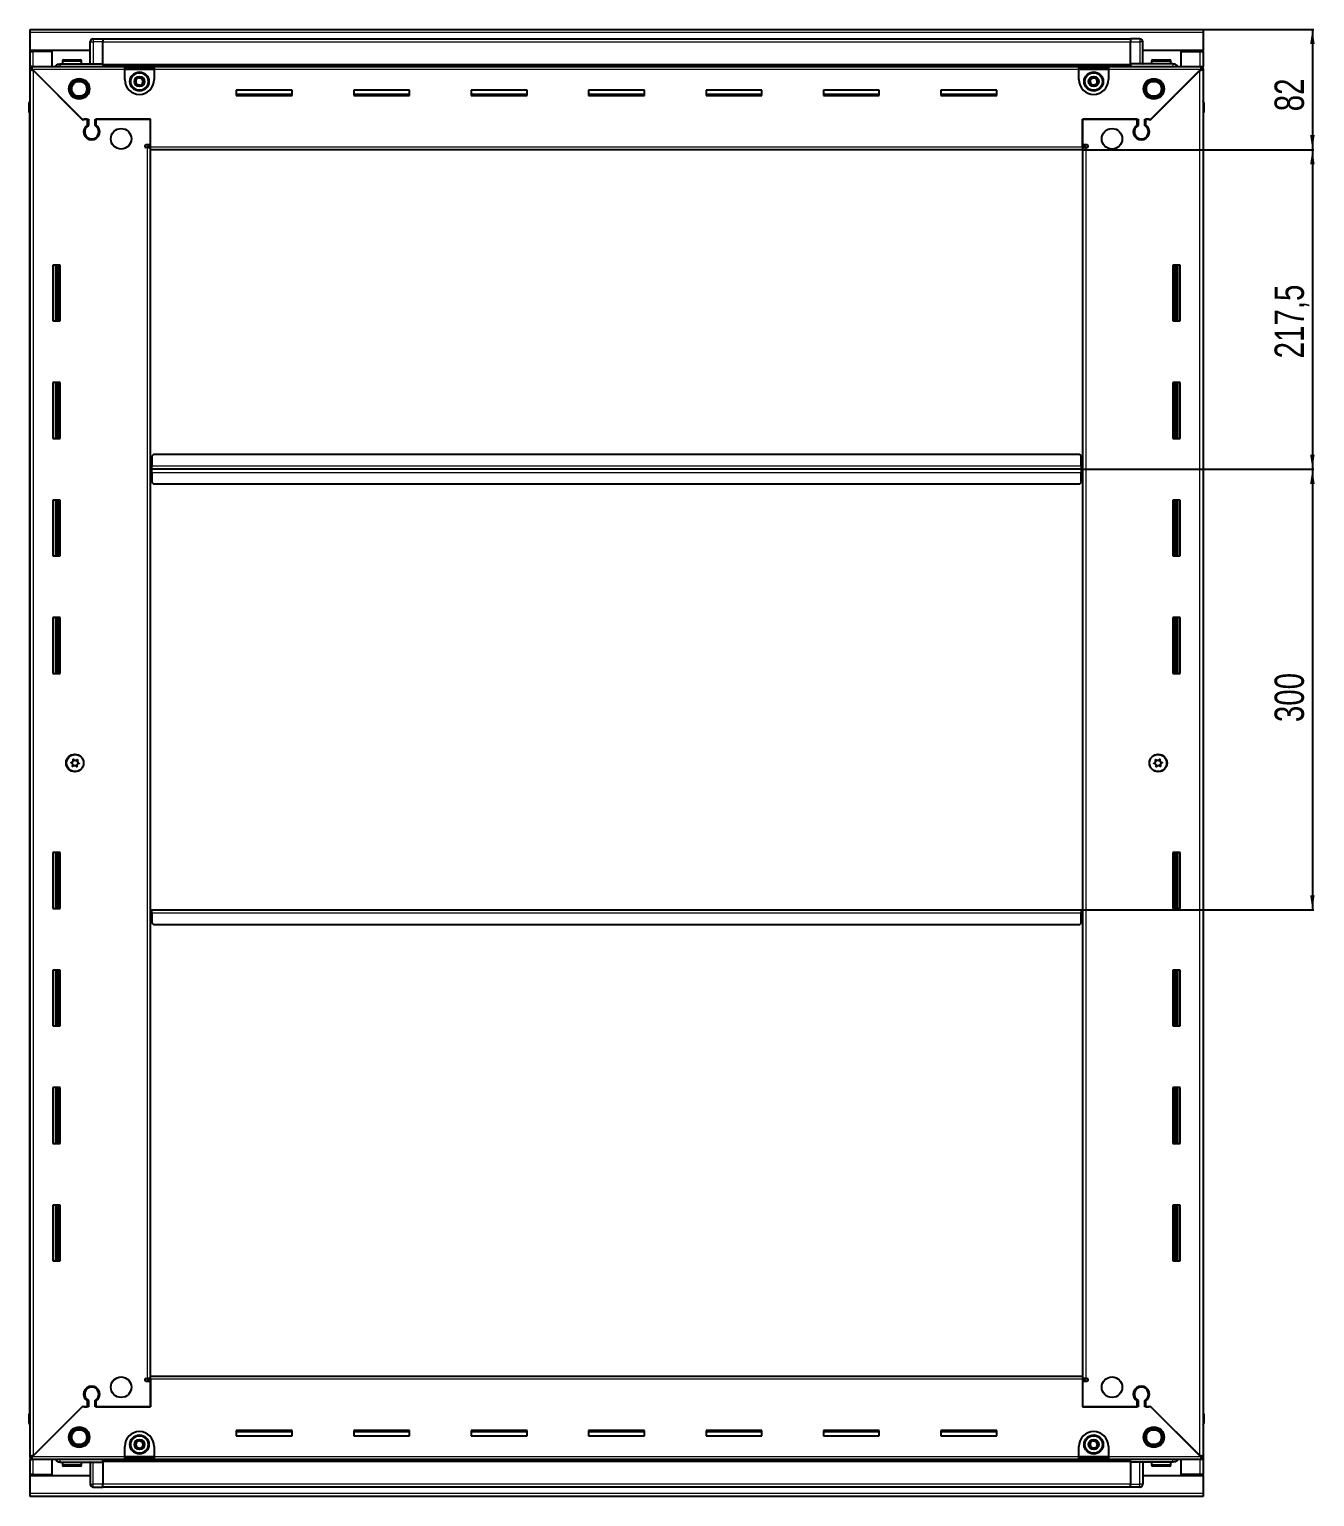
# Model space of a CAD drawing. Header units: millimetres. Extents: x 799 to 5057, y -1414 to 2134.
# Drawn here: x 4182 to 5057, y 994 to 1993 of the extents above; entities that cross this region are included whole.
import ezdxf

# ---------------------------------------------------------------- set-up
doc = ezdxf.new("R2010")
doc.units = ezdxf.units.MM
doc.layers.add('FORMAT', color=7, linetype='Continuous')
doc.styles.add('SLDTEXTSTYLE0', font='TXT', dxfattribs={"width": 0.75})
doc.dimstyles.new('SLDDIMSTYLE0', dxfattribs={"dimtxt": 20, "dimasz": 10, "dimexe": 0, "dimexo": 0.0625, "dimgap": 5, "dimtad": 2, "dimdec": 1, "dimrnd": 1e-09, "dimzin": 12, "dimdsep": 46, "dimtxsty": 'SLDTEXTSTYLE0', "dimsah": 1, "dimcen": 0.09, "dimadec": 0, "dimazin": 3, "dimtfac": 1, "dimtofl": 0, "dimtmove": 0, "dimatfit": 3, "dimfxl": 0, "dimfrac": 2, "dimtolj": 1, "dimtzin": 12, "dimarcsym": 0})

# ---------------------------------------------------------------- blocks, each defined once
blk = doc.blocks.new('_D_6')
at = {"layer": 'FORMAT'}
for p, q in [((4981.2, 1993.43), (5056.69, 1993.43)), ((5055.69, 1993.43), (5055.69, 1911.43)), ((4899.2, 1911.43), (5056.69, 1911.43))]:
    blk.add_line(p, q, dxfattribs=at)
for points in [[(5055.69, 1993.43), (5054.15, 1983.43), (5057.23, 1983.43)], [(5055.69, 1911.43), (5057.23, 1921.43), (5054.15, 1921.43)]]:
    blk.add_solid(points, dxfattribs=at)
at = {"layer": 'FORMAT', "insert": (5029.91, 1937.66), "char_height": 20, "attachment_point": 1, "rotation": 90, "style": 'SLDTEXTSTYLE0'}
blk.add_mtext('82', dxfattribs=at)
blk = doc.blocks.new('_D_7')
at = {"layer": 'FORMAT'}
for p, q in [((4899.2, 1911.43), (5056.69, 1911.43)), ((5055.69, 1911.43), (5055.69, 1693.93)), ((4898.2, 1693.93), (5056.69, 1693.93))]:
    blk.add_line(p, q, dxfattribs=at)
for points in [[(5055.69, 1911.43), (5054.15, 1901.43), (5057.23, 1901.43)], [(5055.69, 1693.93), (5057.23, 1703.93), (5054.15, 1703.93)]]:
    blk.add_solid(points, dxfattribs=at)
at = {"layer": 'FORMAT', "insert": (5029.91, 1769.43), "char_height": 20, "attachment_point": 1, "rotation": 90, "style": 'SLDTEXTSTYLE0'}
blk.add_mtext('217,5', dxfattribs=at)
blk = doc.blocks.new('_D_8')
at = {"layer": 'FORMAT'}
for p, q in [((4898.2, 1693.93), (5056.69, 1693.93)), ((5055.69, 1693.93), (5055.69, 1393.93)), ((4898.2, 1393.93), (5056.69, 1393.93))]:
    blk.add_line(p, q, dxfattribs=at)
for points in [[(5055.69, 1693.93), (5054.15, 1683.93), (5057.23, 1683.93)], [(5055.69, 1393.93), (5057.23, 1403.93), (5054.15, 1403.93)]]:
    blk.add_solid(points, dxfattribs=at)
at = {"layer": 'FORMAT', "insert": (5029.91, 1521.77), "char_height": 20, "attachment_point": 1, "rotation": 90, "style": 'SLDTEXTSTYLE0'}
blk.add_mtext('300', dxfattribs=at)

msp = doc.modelspace()

# ---------------------------------------------------------------- linework, layer by layer
at = {"color": 7, "linetype": 'Continuous', "lineweight": 25}
for p, q in [((4182.19, 1993.43), (4981.19, 1993.43)), ((4182.19, 1991.33), (4182.19, 1993.43)), ((4182.19, 1978.93), (4182.19, 1991.33)), ((4981.19, 1993.43), (4981.19, 1991.33)), ((4981.19, 1991.33), (4981.19, 1978.93)), ((4223.19, 1978.93), (4182.19, 1978.93)), ((4182.19, 1978.43), (4182.19, 1978.93)), ((4182.19, 1978.43), (4184.29, 1978.43)), ((4182.19, 1968.18), (4182.19, 1978.43)), ((4183.69, 1978.43), (4183.69, 1978.93)), ((4197.19, 1978.43), (4184.29, 1978.43)), ((4197.19, 1968.18), (4197.19, 1978.43)), ((4223.19, 1969.93), (4223.19, 1984.93)), ((4223.87, 1986.43), (4223.87, 1986.43)), ((4225.19, 1986.93), (4231.69, 1986.93)), ((4225.19, 1986.93), (4231.69, 1986.93)), ((4231.69, 1986.93), (4231.69, 1986.93)), ((4231.69, 1986.93), (4231.69, 1986.93)), ((4231.69, 1986.93), (4231.69, 1984.93)), ((4931.69, 1986.78), (4231.69, 1986.78)), ((4231.69, 1969.93), (4231.69, 1984.93)), ((4931.69, 1986.93), (4931.69, 1986.93)), ((4938.19, 1986.93), (4931.69, 1986.93)), ((4938.19, 1986.93), (4931.69, 1986.93)), ((4931.69, 1986.93), (4931.69, 1984.93)), ((4931.69, 1969.93), (4931.69, 1984.93)), ((4940.19, 1984.93), (4940.19, 1984.93)), ((4940.19, 1969.93), (4940.19, 1984.93)), ((4981.19, 1978.93), (4940.19, 1978.93)), ((4966.19, 1968.18), (4966.19, 1978.43)), ((4966.19, 1978.43), (4979.09, 1978.43)), ((4979.09, 1978.43), (4981.19, 1978.43)), ((4979.69, 1978.43), (4979.69, 1978.93)), ((4981.19, 1978.43), (4981.19, 1978.93)), ((4981.19, 1978.43), (4981.19, 1968.18)), ((4182.19, 1966.68), (4182.19, 1968.18)), ((4182.19, 1968.18), (4183.19, 1968.18)), ((4183.19, 1968.18), (4246.69, 1968.18)), ((4183.19, 1966.68), (4183.19, 1968.18)), ((4202.69, 1969.93), (4231.69, 1969.93)), ((4204.19, 1971.83), (4204.19, 1969.93)), ((4204.99, 1972.63), (4216.39, 1972.63)), ((4217.19, 1969.93), (4217.19, 1971.83)), ((4231.69, 1969.93), (4231.69, 1969.43)), ((4231.69, 1968.78), (4931.69, 1968.78)), ((4246.69, 1966.08), (4246.69, 1968.18)), ((4246.69, 1968.18), (4266.69, 1968.18)), ((4266.69, 1968.18), (4896.69, 1968.18)), ((4266.69, 1968.18), (4266.69, 1966.08)), ((4896.69, 1966.08), (4896.69, 1968.18)), ((4896.69, 1968.18), (4916.69, 1968.18)), ((4916.69, 1968.18), (4980.19, 1968.18)), ((4916.69, 1968.18), (4916.69, 1966.08)), ((4931.69, 1969.93), (4931.69, 1969.43)), ((4960.69, 1969.93), (4931.69, 1969.93)), ((4946.19, 1971.83), (4946.19, 1969.93)), ((4946.99, 1972.63), (4958.39, 1972.63)), ((4959.19, 1969.93), (4959.19, 1971.83)), ((4980.19, 1966.68), (4980.19, 1968.18)), ((4980.19, 1968.18), (4981.19, 1968.18)), ((4981.19, 1966.68), (4981.19, 1968.18)), ((4182.19, 1966.18), (4182.19, 1966.68)), ((4182.19, 1966.68), (4183.19, 1966.68)), ((4182.19, 1021.68), (4182.19, 1966.18)), ((4183.69, 1966.18), (4182.19, 1966.18)), ((4183.79, 1966.08), (4217.69, 1932.18)), ((4218.39, 1931.48), (4184.29, 1965.58)), ((4246.69, 1966.68), (4266.69, 1966.68)), ((4246.69, 1959.18), (4246.69, 1966.08)), ((4266.69, 1966.08), (4266.69, 1959.18)), ((4896.69, 1966.68), (4916.69, 1966.68)), ((4896.69, 1959.18), (4896.69, 1966.08)), ((4916.69, 1966.08), (4916.69, 1959.18)), ((4979.09, 1965.58), (4944.99, 1931.48)), ((4945.69, 1932.18), (4979.59, 1966.08)), ((4979.69, 1966.18), (4981.19, 1966.18)), ((4980.19, 1966.68), (4981.19, 1966.68)), ((4981.19, 1966.68), (4981.19, 1966.18)), ((4981.19, 1966.18), (4981.19, 1021.68)), ((4360.69, 1951.93), (4322.69, 1951.93)), ((4322.69, 1951.93), (4322.69, 1948.43)), ((4360.69, 1949.18), (4322.69, 1949.18)), ((4322.69, 1948.43), (4360.69, 1948.43)), ((4360.69, 1948.43), (4360.69, 1951.93)), ((4440.69, 1951.93), (4402.69, 1951.93)), ((4402.69, 1951.93), (4402.69, 1948.43)), ((4440.69, 1949.18), (4402.69, 1949.18)), ((4402.69, 1948.43), (4440.69, 1948.43)), ((4440.69, 1948.43), (4440.69, 1951.93)), ((4520.69, 1951.93), (4482.69, 1951.93)), ((4482.69, 1951.93), (4482.69, 1948.43)), ((4520.69, 1949.18), (4482.69, 1949.18)), ((4482.69, 1948.43), (4520.69, 1948.43)), ((4520.69, 1948.43), (4520.69, 1951.93)), ((4600.69, 1951.93), (4562.69, 1951.93)), ((4562.69, 1951.93), (4562.69, 1948.43)), ((4600.69, 1949.18), (4562.69, 1949.18)), ((4562.69, 1948.43), (4600.69, 1948.43)), ((4600.69, 1948.43), (4600.69, 1951.93)), ((4680.69, 1951.93), (4642.69, 1951.93)), ((4642.69, 1951.93), (4642.69, 1948.43)), ((4680.69, 1949.18), (4642.69, 1949.18)), ((4642.69, 1948.43), (4680.69, 1948.43)), ((4680.69, 1948.43), (4680.69, 1951.93)), ((4760.69, 1951.93), (4722.69, 1951.93)), ((4722.69, 1951.93), (4722.69, 1948.43)), ((4760.69, 1949.18), (4722.69, 1949.18)), ((4722.69, 1948.43), (4760.69, 1948.43)), ((4760.69, 1948.43), (4760.69, 1951.93)), ((4840.69, 1951.93), (4802.69, 1951.93)), ((4802.69, 1951.93), (4802.69, 1948.43)), ((4840.69, 1949.18), (4802.69, 1949.18)), ((4802.69, 1948.43), (4840.69, 1948.43)), ((4840.69, 1948.43), (4840.69, 1951.93)), ((4181.69, 1943.43), (4181.69, 1936.93)), ((4181.69, 1936.93), (4181.69, 1943.43)), ((4981.19, 1944.76), (4981.19, 1944.76)), ((4981.69, 1943.43), (4981.69, 1936.93)), ((4981.69, 1936.93), (4981.69, 1943.43)), ((4181.69, 1936.93), (4181.69, 1936.93)), ((4182.19, 1936.93), (4181.69, 1936.93)), ((4181.84, 1936.93), (4181.84, 1050.93)), ((4217.69, 1932.18), (4221.89, 1932.18)), ((4219.09, 1932.18), (4218.39, 1931.48)), ((4221.19, 1932.18), (4219.09, 1932.18)), ((4221.19, 1932.18), (4221.19, 1928.29)), ((4221.89, 1932.18), (4221.89, 1927.9)), ((4226.49, 1932.18), (4264.19, 1932.18)), ((4226.49, 1927.9), (4226.49, 1932.18)), ((4227.19, 1928.29), (4227.19, 1932.18)), ((4264.19, 1932.18), (4227.19, 1932.18)), ((4264.19, 1913.53), (4264.19, 1932.18)), ((4264.19, 1914.93), (4264.19, 1932.18)), ((4899.19, 1932.18), (4936.89, 1932.18)), ((4899.19, 1913.53), (4899.19, 1932.18)), ((4899.19, 1932.18), (4899.19, 1914.93)), ((4936.19, 1932.18), (4899.19, 1932.18)), ((4936.19, 1932.18), (4936.19, 1928.29)), ((4936.89, 1932.18), (4936.89, 1927.9)), ((4941.49, 1932.18), (4945.69, 1932.18)), ((4941.49, 1927.9), (4941.49, 1932.18)), ((4944.29, 1932.18), (4942.19, 1932.18)), ((4942.19, 1928.29), (4942.19, 1932.18)), ((4944.99, 1931.48), (4944.29, 1932.18)), ((4981.19, 1936.93), (4981.69, 1936.93)), ((4981.54, 1050.93), (4981.54, 1936.93)), ((4981.69, 1936.93), (4981.69, 1936.93)), ((4981.69, 1936.93), (4981.69, 1936.93)), ((4222.19, 1919.32), (4222.19, 1918.56)), ((4941.19, 1919.32), (4941.19, 1918.56)), ((4261.34, 1914.93), (4264.19, 1914.93)), ((4262.09, 1912.93), (4261.34, 1912.93)), ((4262.09, 1912.93), (4264.19, 1912.93)), ((4264.19, 1913.93), (4262.19, 1913.93)), ((4262.19, 1913.93), (4262.19, 1912.93)), ((4264.19, 1911.43), (4264.19, 1913.53)), ((4899.19, 1911.43), (4264.19, 1911.43)), ((4264.19, 1076.43), (4264.19, 1911.43)), ((4899.19, 1914.93), (4902.04, 1914.93)), ((4901.19, 1913.93), (4899.19, 1913.93)), ((4899.19, 1913.53), (4899.19, 1911.43)), ((4899.19, 1912.93), (4901.29, 1912.93)), ((4899.19, 1911.43), (4899.19, 1076.43)), ((4901.19, 1912.93), (4901.19, 1913.93)), ((4902.04, 1912.93), (4901.29, 1912.93)), ((4202.69, 1832.93), (4197.69, 1832.93)), ((4197.69, 1832.93), (4197.69, 1794.93)), ((4199.84, 1794.93), (4199.84, 1832.93)), ((4201.63, 1794.93), (4201.63, 1832.93)), ((4201.67, 1794.93), (4201.67, 1832.93)), ((4202.69, 1794.93), (4202.69, 1832.93)), ((4960.69, 1832.93), (4960.69, 1794.93)), ((4965.69, 1832.93), (4960.69, 1832.93)), ((4961.71, 1832.93), (4961.71, 1794.93)), ((4961.75, 1832.93), (4961.75, 1794.93)), ((4963.54, 1832.93), (4963.54, 1794.93)), ((4965.69, 1794.93), (4965.69, 1832.93)), ((4197.69, 1794.93), (4202.69, 1794.93)), ((4960.69, 1794.93), (4965.69, 1794.93)), ((4202.69, 1752.93), (4197.69, 1752.93)), ((4197.69, 1752.93), (4197.69, 1714.93)), ((4199.84, 1714.93), (4199.84, 1752.93)), ((4201.63, 1714.93), (4201.63, 1752.93)), ((4201.67, 1714.93), (4201.67, 1752.93)), ((4202.69, 1714.93), (4202.69, 1752.93)), ((4960.69, 1752.93), (4960.69, 1714.93)), ((4965.69, 1752.93), (4960.69, 1752.93)), ((4961.71, 1752.93), (4961.71, 1714.93)), ((4961.75, 1752.93), (4961.75, 1714.93)), ((4963.54, 1752.93), (4963.54, 1714.93)), ((4965.69, 1714.93), (4965.69, 1752.93)), ((4197.69, 1714.93), (4202.69, 1714.93)), ((4960.69, 1714.93), (4965.69, 1714.93)), ((4266.19, 1703.93), (4265.19, 1702.93)), ((4265.19, 1702.93), (4265.19, 1696.03)), ((4897.19, 1703.93), (4266.19, 1703.93)), ((4898.19, 1702.93), (4897.19, 1703.93)), ((4898.19, 1696.03), (4898.19, 1702.93)), ((4264.94, 1693.93), (4264.19, 1693.93)), ((4265.19, 1696.78), (4264.94, 1696.78)), ((4264.94, 1696.78), (4264.94, 1693.93)), ((4264.94, 1693.93), (4264.94, 1691.08)), ((4264.94, 1691.08), (4265.19, 1691.08)), ((4265.19, 1693.93), (4265.19, 1696.03)), ((4265.19, 1691.83), (4265.19, 1693.93)), ((4898.19, 1693.93), (4265.19, 1693.93)), ((4265.19, 1691.83), (4265.19, 1684.93)), ((4898.44, 1696.78), (4898.19, 1696.78)), ((4898.19, 1696.03), (4898.19, 1693.93)), ((4898.19, 1693.93), (4898.19, 1691.83)), ((4898.19, 1684.93), (4898.19, 1691.83)), ((4898.19, 1691.08), (4898.44, 1691.08)), ((4898.44, 1693.93), (4898.44, 1696.78)), ((4898.44, 1691.08), (4898.44, 1693.93)), ((4899.19, 1693.93), (4898.44, 1693.93)), ((4265.19, 1684.93), (4266.19, 1683.93)), ((4266.19, 1683.93), (4897.19, 1683.93)), ((4897.19, 1683.93), (4898.19, 1684.93)), ((4202.69, 1672.93), (4197.69, 1672.93)), ((4197.69, 1672.93), (4197.69, 1634.93)), ((4199.84, 1634.93), (4199.84, 1672.93)), ((4201.63, 1634.93), (4201.63, 1672.93)), ((4201.67, 1634.93), (4201.67, 1672.93)), ((4202.69, 1634.93), (4202.69, 1672.93)), ((4960.69, 1672.93), (4960.69, 1634.93)), ((4965.69, 1672.93), (4960.69, 1672.93)), ((4961.71, 1672.93), (4961.71, 1634.93)), ((4961.75, 1672.93), (4961.75, 1634.93)), ((4963.54, 1672.93), (4963.54, 1634.93)), ((4965.69, 1634.93), (4965.69, 1672.93)), ((4197.69, 1634.93), (4202.69, 1634.93)), ((4960.69, 1634.93), (4965.69, 1634.93)), ((4202.69, 1592.93), (4197.69, 1592.93)), ((4197.69, 1592.93), (4197.69, 1554.93)), ((4199.84, 1554.93), (4199.84, 1592.93)), ((4201.63, 1554.93), (4201.63, 1592.93)), ((4201.67, 1554.93), (4201.67, 1592.93)), ((4202.69, 1554.93), (4202.69, 1592.93)), ((4960.69, 1592.93), (4960.69, 1554.93)), ((4965.69, 1592.93), (4960.69, 1592.93)), ((4961.71, 1592.93), (4961.71, 1554.93)), ((4961.75, 1592.93), (4961.75, 1554.93)), ((4963.54, 1592.93), (4963.54, 1554.93)), ((4965.69, 1554.93), (4965.69, 1592.93)), ((4197.69, 1554.93), (4202.69, 1554.93)), ((4960.69, 1554.93), (4965.69, 1554.93)), ((4202.69, 1432.93), (4197.69, 1432.93)), ((4197.69, 1432.93), (4197.69, 1394.93)), ((4199.84, 1394.93), (4199.84, 1432.93)), ((4201.63, 1394.93), (4201.63, 1432.93)), ((4201.67, 1394.93), (4201.67, 1432.93)), ((4202.69, 1394.93), (4202.69, 1432.93)), ((4960.69, 1432.93), (4960.69, 1394.93)), ((4965.69, 1432.93), (4960.69, 1432.93)), ((4961.71, 1432.93), (4961.71, 1394.93)), ((4961.75, 1432.93), (4961.75, 1394.93)), ((4963.54, 1432.93), (4963.54, 1394.93)), ((4965.69, 1394.93), (4965.69, 1432.93)), ((4197.69, 1394.93), (4202.69, 1394.93)), ((4264.19, 1393.93), (4264.94, 1393.93)), ((4264.94, 1393.93), (4264.94, 1391.08)), ((4264.94, 1391.08), (4265.19, 1391.08)), ((4265.19, 1391.83), (4265.19, 1393.93)), ((4265.19, 1393.93), (4898.19, 1393.93)), ((4265.19, 1391.83), (4265.19, 1384.93)), ((4898.19, 1393.93), (4898.19, 1391.83)), ((4898.19, 1384.93), (4898.19, 1391.83)), ((4898.19, 1391.08), (4898.44, 1391.08)), ((4898.44, 1391.08), (4898.44, 1393.93)), ((4898.44, 1393.93), (4899.19, 1393.93)), ((4960.69, 1394.93), (4965.69, 1394.93)), ((4265.19, 1384.93), (4266.19, 1383.93)), ((4266.19, 1383.93), (4897.19, 1383.93)), ((4897.19, 1383.93), (4898.19, 1384.93)), ((4202.69, 1352.93), (4197.69, 1352.93)), ((4197.69, 1352.93), (4197.69, 1314.93)), ((4199.84, 1314.93), (4199.84, 1352.93)), ((4201.63, 1314.93), (4201.63, 1352.93)), ((4201.67, 1314.93), (4201.67, 1352.93)), ((4202.69, 1314.93), (4202.69, 1352.93)), ((4960.69, 1352.93), (4960.69, 1314.93)), ((4965.69, 1352.93), (4960.69, 1352.93)), ((4961.71, 1352.93), (4961.71, 1314.93)), ((4961.75, 1352.93), (4961.75, 1314.93)), ((4963.54, 1352.93), (4963.54, 1314.93)), ((4965.69, 1314.93), (4965.69, 1352.93)), ((4197.69, 1314.93), (4202.69, 1314.93)), ((4960.69, 1314.93), (4965.69, 1314.93)), ((4202.69, 1272.93), (4197.69, 1272.93)), ((4197.69, 1272.93), (4197.69, 1234.93)), ((4199.84, 1234.93), (4199.84, 1272.93)), ((4201.63, 1234.93), (4201.63, 1272.93)), ((4201.67, 1234.93), (4201.67, 1272.93)), ((4202.69, 1234.93), (4202.69, 1272.93)), ((4960.69, 1272.93), (4960.69, 1234.93)), ((4965.69, 1272.93), (4960.69, 1272.93)), ((4961.71, 1272.93), (4961.71, 1234.93)), ((4961.75, 1272.93), (4961.75, 1234.93)), ((4963.54, 1272.93), (4963.54, 1234.93)), ((4965.69, 1234.93), (4965.69, 1272.93)), ((4197.69, 1234.93), (4202.69, 1234.93)), ((4960.69, 1234.93), (4965.69, 1234.93)), ((4202.69, 1192.93), (4197.69, 1192.93)), ((4197.69, 1192.93), (4197.69, 1154.93)), ((4199.84, 1154.93), (4199.84, 1192.93)), ((4201.63, 1154.93), (4201.63, 1192.93)), ((4201.67, 1154.93), (4201.67, 1192.93)), ((4202.69, 1154.93), (4202.69, 1192.93)), ((4960.69, 1192.93), (4960.69, 1154.93)), ((4965.69, 1192.93), (4960.69, 1192.93)), ((4961.71, 1192.93), (4961.71, 1154.93)), ((4961.75, 1192.93), (4961.75, 1154.93)), ((4963.54, 1192.93), (4963.54, 1154.93)), ((4965.69, 1154.93), (4965.69, 1192.93)), ((4197.69, 1154.93), (4202.69, 1154.93)), ((4960.69, 1154.93), (4965.69, 1154.93)), ((4222.19, 1069.31), (4222.19, 1068.55)), ((4261.34, 1074.93), (4262.09, 1074.93)), ((4264.19, 1072.93), (4261.34, 1072.93)), ((4264.19, 1074.93), (4262.09, 1074.93)), ((4262.19, 1074.93), (4262.19, 1073.93)), ((4262.19, 1073.93), (4264.19, 1073.93)), ((4264.19, 1074.33), (4264.19, 1076.43)), ((4264.19, 1076.43), (4899.19, 1076.43)), ((4264.19, 1074.33), (4264.19, 1055.68)), ((4264.19, 1055.68), (4264.19, 1072.93)), ((4899.19, 1076.43), (4899.19, 1074.33)), ((4901.29, 1074.93), (4899.19, 1074.93)), ((4899.19, 1074.33), (4899.19, 1055.68)), ((4899.19, 1073.93), (4901.19, 1073.93)), ((4899.19, 1072.93), (4899.19, 1055.68)), ((4902.04, 1072.93), (4899.19, 1072.93)), ((4901.19, 1073.93), (4901.19, 1074.93)), ((4901.29, 1074.93), (4902.04, 1074.93)), ((4941.19, 1069.31), (4941.19, 1068.55)), ((4221.19, 1059.57), (4221.19, 1055.68)), ((4221.89, 1059.97), (4221.89, 1055.68)), ((4226.49, 1055.68), (4226.49, 1059.97)), ((4227.19, 1055.68), (4227.19, 1059.57)), ((4936.19, 1059.57), (4936.19, 1055.68)), ((4936.89, 1059.97), (4936.89, 1055.68)), ((4941.49, 1055.68), (4941.49, 1059.97)), ((4942.19, 1055.68), (4942.19, 1059.57)), ((4181.69, 1050.93), (4181.69, 1050.93)), ((4181.69, 1044.43), (4181.69, 1050.93)), ((4181.69, 1050.93), (4181.69, 1050.93)), ((4181.69, 1050.93), (4181.69, 1044.43)), ((4182.19, 1050.93), (4181.69, 1050.93)), ((4217.69, 1055.68), (4183.79, 1021.78)), ((4184.29, 1022.28), (4218.39, 1056.38)), ((4221.89, 1055.68), (4217.69, 1055.68)), ((4218.39, 1056.38), (4219.09, 1055.68)), ((4219.09, 1055.68), (4221.19, 1055.68)), ((4264.19, 1055.68), (4226.49, 1055.68)), ((4227.19, 1055.68), (4264.19, 1055.68)), ((4936.89, 1055.68), (4899.19, 1055.68)), ((4899.19, 1055.68), (4936.19, 1055.68)), ((4945.69, 1055.68), (4941.49, 1055.68)), ((4942.19, 1055.68), (4944.29, 1055.68)), ((4944.29, 1055.68), (4944.99, 1056.38)), ((4944.99, 1056.38), (4979.09, 1022.28)), ((4979.59, 1021.78), (4945.69, 1055.68)), ((4981.19, 1050.93), (4981.69, 1050.93)), ((4981.69, 1050.93), (4981.69, 1050.93)), ((4981.69, 1044.43), (4981.69, 1050.93)), ((4981.69, 1050.93), (4981.69, 1044.43)), ((4182.19, 1043.11), (4182.19, 1043.11)), ((4360.69, 1039.43), (4322.69, 1039.43)), ((4322.69, 1039.43), (4322.69, 1035.93)), ((4360.69, 1035.93), (4360.69, 1039.43)), ((4440.69, 1039.43), (4402.69, 1039.43)), ((4402.69, 1039.43), (4402.69, 1035.93)), ((4440.69, 1035.93), (4440.69, 1039.43)), ((4520.69, 1039.43), (4482.69, 1039.43)), ((4482.69, 1039.43), (4482.69, 1035.93)), ((4520.69, 1035.93), (4520.69, 1039.43)), ((4600.69, 1039.43), (4562.69, 1039.43)), ((4562.69, 1039.43), (4562.69, 1035.93)), ((4600.69, 1035.93), (4600.69, 1039.43)), ((4680.69, 1039.43), (4642.69, 1039.43)), ((4642.69, 1039.43), (4642.69, 1035.93)), ((4680.69, 1035.93), (4680.69, 1039.43)), ((4760.69, 1039.43), (4722.69, 1039.43)), ((4722.69, 1039.43), (4722.69, 1035.93)), ((4760.69, 1035.93), (4760.69, 1039.43)), ((4840.69, 1039.43), (4802.69, 1039.43)), ((4802.69, 1039.43), (4802.69, 1035.93)), ((4840.69, 1035.93), (4840.69, 1039.43)), ((4322.69, 1038.68), (4360.69, 1038.68)), ((4322.69, 1035.93), (4360.69, 1035.93)), ((4402.69, 1038.68), (4440.69, 1038.68)), ((4402.69, 1035.93), (4440.69, 1035.93)), ((4482.69, 1038.68), (4520.69, 1038.68)), ((4482.69, 1035.93), (4520.69, 1035.93)), ((4562.69, 1038.68), (4600.69, 1038.68)), ((4562.69, 1035.93), (4600.69, 1035.93)), ((4642.69, 1038.68), (4680.69, 1038.68)), ((4642.69, 1035.93), (4680.69, 1035.93)), ((4722.69, 1038.68), (4760.69, 1038.68)), ((4722.69, 1035.93), (4760.69, 1035.93)), ((4802.69, 1038.68), (4840.69, 1038.68)), ((4802.69, 1035.93), (4840.69, 1035.93)), ((4182.19, 1021.18), (4182.19, 1021.68)), ((4183.69, 1021.68), (4182.19, 1021.68)), ((4182.19, 1021.18), (4182.19, 1019.68)), ((4183.19, 1021.18), (4182.19, 1021.18)), ((4182.19, 1009.43), (4182.19, 1019.68)), ((4183.19, 1019.68), (4182.19, 1019.68)), ((4183.19, 1021.18), (4183.19, 1019.68)), ((4246.69, 1019.68), (4183.19, 1019.68)), ((4197.19, 1009.43), (4197.19, 1019.68)), ((4931.69, 1019.08), (4231.69, 1019.08)), ((4246.69, 1021.78), (4246.69, 1028.68)), ((4246.69, 1019.68), (4246.69, 1021.78)), ((4266.69, 1021.18), (4246.69, 1021.18)), ((4266.69, 1019.68), (4246.69, 1019.68)), ((4266.69, 1028.68), (4266.69, 1021.78)), ((4266.69, 1021.78), (4266.69, 1019.68)), ((4896.69, 1019.68), (4266.69, 1019.68)), ((4896.69, 1021.78), (4896.69, 1028.68)), ((4896.69, 1019.68), (4896.69, 1021.78)), ((4916.69, 1021.18), (4896.69, 1021.18)), ((4916.69, 1019.68), (4896.69, 1019.68)), ((4916.69, 1028.68), (4916.69, 1021.78)), ((4916.69, 1021.78), (4916.69, 1019.68)), ((4980.19, 1019.68), (4916.69, 1019.68)), ((4966.19, 1009.43), (4966.19, 1019.68)), ((4979.69, 1021.68), (4981.19, 1021.68)), ((4980.19, 1021.18), (4980.19, 1019.68)), ((4981.19, 1021.18), (4980.19, 1021.18)), ((4981.19, 1019.68), (4980.19, 1019.68)), ((4981.19, 1021.68), (4981.19, 1021.18)), ((4981.19, 1021.18), (4981.19, 1019.68)), ((4981.19, 1019.68), (4981.19, 1009.43)), ((4184.29, 1009.43), (4182.19, 1009.43)), ((4182.19, 1008.93), (4182.19, 1009.43)), ((4183.69, 1008.93), (4183.69, 1009.43)), ((4184.29, 1009.43), (4197.19, 1009.43)), ((4202.69, 1017.93), (4231.69, 1017.93)), ((4204.19, 1017.93), (4204.19, 1016.03)), ((4208.77, 1015.23), (4204.99, 1015.23)), ((4216.39, 1015.23), (4208.77, 1015.23)), ((4217.19, 1016.03), (4217.19, 1017.93)), ((4223.19, 1017.93), (4223.19, 1002.93)), ((4231.69, 1017.93), (4231.69, 1018.43)), ((4231.69, 1017.93), (4231.69, 1002.93)), ((4931.69, 1017.93), (4931.69, 1018.43)), ((4960.69, 1017.93), (4931.69, 1017.93)), ((4931.69, 1017.93), (4931.69, 1002.93)), ((4940.19, 1017.93), (4940.19, 1002.93)), ((4946.19, 1017.93), (4946.19, 1016.03)), ((4953.98, 1015.23), (4946.99, 1015.23)), ((4958.39, 1015.23), (4953.98, 1015.23)), ((4959.19, 1016.03), (4959.19, 1017.93)), ((4979.09, 1009.43), (4966.19, 1009.43)), ((4981.19, 1009.43), (4979.09, 1009.43)), ((4979.69, 1008.93), (4979.69, 1009.43)), ((4981.19, 1008.93), (4981.19, 1009.43)), ((4182.19, 996.53), (4182.19, 1008.93)), ((4182.19, 1008.93), (4223.19, 1008.93)), ((4223.19, 1002.93), (4223.19, 1002.93)), ((4225.19, 1000.93), (4231.69, 1000.93)), ((4225.19, 1000.93), (4231.69, 1000.93)), ((4231.69, 1000.93), (4231.69, 1002.93)), ((4231.69, 1001.08), (4931.69, 1001.08)), ((4231.69, 1000.93), (4231.69, 1000.93)), ((4931.69, 1000.93), (4931.69, 1002.93)), ((4931.69, 1000.93), (4931.69, 1000.93)), ((4938.19, 1000.93), (4931.69, 1000.93)), ((4931.69, 1000.93), (4931.69, 1000.93)), ((4938.19, 1000.93), (4931.69, 1000.93)), ((4939.51, 1001.43), (4939.51, 1001.43)), ((4940.19, 1008.93), (4981.19, 1008.93)), ((4981.19, 1008.93), (4981.19, 996.53)), ((4182.19, 994.43), (4182.19, 996.53)), ((4981.19, 994.43), (4182.19, 994.43)), ((4981.19, 996.53), (4981.19, 994.43))]:
    msp.add_line(p, q, dxfattribs=at)
at = {"color": 8, "linetype": 'Continuous', "lineweight": 18}
for p, q in [((4981.19, 1991.33), (4182.19, 1991.33)), ((4184.29, 1978.43), (4184.29, 1978.93)), ((4184.29, 1968.18), (4184.29, 1978.43)), ((4223.19, 1984.93), (4225.19, 1984.93)), ((4225.19, 1986.93), (4225.19, 1984.93)), ((4225.19, 1984.93), (4225.19, 1969.93)), ((4231.69, 1984.93), (4225.19, 1984.93)), ((4931.69, 1984.78), (4231.69, 1984.78)), ((4931.69, 1984.93), (4938.19, 1984.93)), ((4938.19, 1986.93), (4938.19, 1984.93)), ((4938.19, 1984.93), (4938.19, 1969.93)), ((4940.19, 1984.93), (4938.19, 1984.93)), ((4979.09, 1978.93), (4979.09, 1978.43)), ((4979.09, 1978.43), (4979.09, 1968.18)), ((4204.19, 1971.83), (4217.19, 1971.83)), ((4931.69, 1969.43), (4231.69, 1969.43)), ((4931.69, 1968.2), (4231.69, 1968.2)), ((4946.19, 1971.83), (4959.19, 1971.83)), ((4246.69, 1966.08), (4183.79, 1966.08)), ((4184.29, 1965.58), (4184.29, 1022.28)), ((4246.69, 1966.08), (4266.69, 1966.08)), ((4896.69, 1966.08), (4266.69, 1966.08)), ((4896.69, 1966.08), (4916.69, 1966.08)), ((4979.59, 1966.08), (4916.69, 1966.08)), ((4979.09, 1022.28), (4979.09, 1965.58)), ((4182.19, 1943.43), (4181.69, 1943.43)), ((4981.19, 1943.43), (4981.69, 1943.43)), ((4262.09, 1074.93), (4262.09, 1912.93)), ((4264.19, 1913.53), (4899.19, 1913.53)), ((4901.29, 1912.93), (4901.29, 1074.93)), ((4199.19, 1832.93), (4199.19, 1794.93)), ((4200.43, 1832.93), (4200.43, 1794.93)), ((4962.95, 1794.93), (4962.95, 1832.93)), ((4964.19, 1794.93), (4964.19, 1832.93)), ((4199.19, 1752.93), (4199.19, 1714.93)), ((4200.43, 1752.93), (4200.43, 1714.93)), ((4962.95, 1714.93), (4962.95, 1752.93)), ((4964.19, 1714.93), (4964.19, 1752.93)), ((4898.19, 1696.03), (4265.19, 1696.03)), ((4265.19, 1691.83), (4898.19, 1691.83)), ((4199.19, 1672.93), (4199.19, 1634.93)), ((4200.43, 1672.93), (4200.43, 1634.93)), ((4962.95, 1634.93), (4962.95, 1672.93)), ((4964.19, 1634.93), (4964.19, 1672.93)), ((4199.19, 1592.93), (4199.19, 1554.93)), ((4200.43, 1592.93), (4200.43, 1554.93)), ((4962.95, 1554.93), (4962.95, 1592.93)), ((4964.19, 1554.93), (4964.19, 1592.93)), ((4199.19, 1432.93), (4199.19, 1394.93)), ((4200.43, 1432.93), (4200.43, 1394.93)), ((4962.95, 1394.93), (4962.95, 1432.93)), ((4964.19, 1394.93), (4964.19, 1432.93)), ((4265.19, 1391.83), (4898.19, 1391.83)), ((4199.19, 1352.93), (4199.19, 1314.93)), ((4200.43, 1352.93), (4200.43, 1314.93)), ((4962.95, 1314.93), (4962.95, 1352.93)), ((4964.19, 1314.93), (4964.19, 1352.93)), ((4199.19, 1272.93), (4199.19, 1234.93)), ((4200.43, 1272.93), (4200.43, 1234.93)), ((4962.95, 1234.93), (4962.95, 1272.93)), ((4964.19, 1234.93), (4964.19, 1272.93)), ((4199.19, 1192.93), (4199.19, 1154.93)), ((4200.43, 1192.93), (4200.43, 1154.93)), ((4962.95, 1154.93), (4962.95, 1192.93)), ((4964.19, 1154.93), (4964.19, 1192.93)), ((4899.19, 1074.33), (4264.19, 1074.33)), ((4182.19, 1044.43), (4181.69, 1044.43)), ((4981.19, 1044.43), (4981.69, 1044.43)), ((4183.79, 1021.78), (4246.69, 1021.78)), ((4184.29, 1009.43), (4184.29, 1019.68)), ((4231.69, 1019.67), (4931.69, 1019.67)), ((4266.69, 1021.78), (4246.69, 1021.78)), ((4266.69, 1021.78), (4896.69, 1021.78)), ((4916.69, 1021.78), (4896.69, 1021.78)), ((4916.69, 1021.78), (4979.59, 1021.78)), ((4979.09, 1019.68), (4979.09, 1009.43)), ((4184.29, 1008.93), (4184.29, 1009.43)), ((4208.5, 1016.03), (4204.19, 1016.03)), ((4217.19, 1016.03), (4208.5, 1016.03)), ((4225.19, 1002.93), (4225.19, 1017.93)), ((4231.69, 1018.43), (4931.69, 1018.43)), ((4938.19, 1002.93), (4938.19, 1017.93)), ((4954.16, 1016.03), (4946.19, 1016.03)), ((4959.19, 1016.03), (4954.16, 1016.03)), ((4979.09, 1009.43), (4979.09, 1008.93)), ((4223.19, 1002.93), (4225.19, 1002.93)), ((4231.69, 1002.93), (4225.19, 1002.93)), ((4225.19, 1000.93), (4225.19, 1002.93)), ((4231.69, 1003.08), (4931.69, 1003.08)), ((4931.69, 1002.93), (4938.19, 1002.93)), ((4940.19, 1002.93), (4938.19, 1002.93)), ((4938.19, 1000.93), (4938.19, 1002.93)), ((4981.19, 996.53), (4182.19, 996.53))]:
    msp.add_line(p, q, dxfattribs=at)
at = {"color": 7, "linetype": 'Continuous', "lineweight": 25}
for centre, radius in [((4215.69, 1952.93), 7), ((4215.69, 1952.93), 6.03), ((4256.69, 1957.93), 6.5), ((4256.69, 1957.93), 3.46), ((4906.69, 1957.93), 6.5), ((4906.69, 1957.93), 3.46), ((4947.69, 1952.93), 7), ((4947.69, 1952.93), 6.03), ((4215.69, 1952.93), 5.1), ((4947.69, 1952.93), 5.1), ((4244.19, 1918.93), 7), ((4919.19, 1918.93), 7), ((4212.69, 1493.93), 6), ((4212.84, 1493.93), 5.79), ((4950.69, 1493.93), 6), ((4950.54, 1493.93), 5.79), ((4212.84, 1493.93), 1.85), ((4950.54, 1493.93), 1.85), ((4244.19, 1068.93), 7), ((4919.19, 1068.93), 7), ((4215.69, 1034.93), 7), ((4215.69, 1034.93), 6.02), ((4215.69, 1034.93), 5.1), ((4947.69, 1034.93), 7), ((4947.69, 1034.93), 6.02), ((4947.69, 1034.93), 5.1), ((4256.69, 1029.93), 6.5), ((4256.69, 1029.93), 3.46), ((4906.69, 1029.93), 6.5), ((4906.69, 1029.93), 3.46)]:
    msp.add_circle(centre, radius, dxfattribs=at)
at = {"color": 8, "linetype": 'Continuous', "lineweight": 18}
for centre in [(4256.69, 1957.93), (4906.69, 1957.93), (4256.69, 1029.93), (4906.69, 1029.93)]:
    msp.add_circle(centre, 5.7, dxfattribs=at)
at = {"color": 7, "linetype": 'Continuous', "lineweight": 25}
for centre, radius, start, end in [((4225.19, 1984.93), 2, 90, 180), ((4225.19, 1984.93), 2, 90, 131.40962), ((4938.19, 1984.93), 2, 0, 90), ((4204.99, 1971.83), 0.8, 90, 180), ((4216.39, 1971.83), 0.8, 0, 90), ((4222.99, 1970.13), 0.2, 270, 0), ((4940.39, 1970.13), 0.2, 180, 270), ((4946.99, 1971.83), 0.8, 90, 180), ((4958.39, 1971.83), 0.8, 0, 90), ((4256.69, 1959.18), 10, 180, 270), ((4256.69, 1957.93), 2.5, 134.01559, 194.01559), ((4256.69, 1957.93), 2.5, 74.01559, 134.01559), ((4256.69, 1959.18), 10, 270, 0), ((4256.69, 1957.93), 2.5, 14.01559, 74.01559), ((4256.69, 1957.93), 2.5, 314.01559, 14.01559), ((4906.69, 1959.18), 10, 180, 270), ((4906.69, 1957.93), 2.5, 160.11158, 220.11158), ((4906.69, 1957.93), 2.5, 100.11158, 160.11158), ((4906.69, 1957.93), 2.5, 40.11158, 100.11158), ((4906.69, 1959.18), 10, 270, 0), ((4906.69, 1957.93), 2.5, 340.11158, 40.11158), ((4256.69, 1957.93), 2.5, 194.01559, 254.01559), ((4256.69, 1957.93), 2.5, 254.01559, 314.01559), ((4906.69, 1957.93), 2.5, 220.11158, 280.11158), ((4906.69, 1957.93), 2.5, 280.11158, 340.11158), ((4183.69, 1943.43), 2, 138.59038, 180), ((4979.69, 1943.43), 2, 33.94202, 41.40962), ((4979.69, 1943.43), 2, 0, 41.40962), ((4979.69, 1943.43), 2, 360, 18.58003), ((4224.19, 1923.68), 5.5, 123.05573, 56.94427), ((4939.19, 1923.68), 5.5, 123.05573, 56.94427), ((4224.19, 1923.68), 4.8, 118.63099, 61.36901), ((4939.19, 1923.68), 4.8, 118.63099, 61.36901), ((4261.34, 1913.93), 1, 90, 270), ((4902.04, 1913.93), 1, 270, 90), ((4224.19, 1064.18), 5.5, 303.05573, 236.94427), ((4224.19, 1064.18), 4.8, 298.63099, 241.36901), ((4261.34, 1073.93), 1, 90, 270), ((4902.04, 1073.93), 1, 270, 90), ((4939.19, 1064.18), 5.5, 303.05573, 236.94427), ((4939.19, 1064.18), 4.8, 298.63099, 241.36901), ((4183.69, 1044.43), 2, 180, 221.39416), ((4979.69, 1044.43), 2, 318.59038, 0), ((4256.69, 1028.68), 10, 90, 180), ((4256.69, 1029.93), 2.5, 127.47401, 187.47401), ((4256.69, 1029.93), 2.5, 187.47401, 247.47401), ((4256.69, 1029.93), 2.5, 67.47401, 127.47401), ((4256.69, 1028.68), 10, 0, 90), ((4256.69, 1029.93), 2.5, 7.47401, 67.47401), ((4256.69, 1029.93), 2.5, 307.47401, 7.47401), ((4906.69, 1028.68), 10, 90, 180), ((4906.69, 1029.93), 2.5, 147.04236, 207.04236), ((4906.69, 1029.93), 2.5, 87.04236, 147.04236), ((4906.69, 1028.68), 10, 0, 90), ((4906.69, 1029.93), 2.5, 27.04236, 87.04236), ((4906.69, 1029.93), 2.5, 327.04236, 27.04236), ((4256.69, 1029.93), 2.5, 247.47401, 307.47401), ((4906.69, 1029.93), 2.5, 207.04236, 267.04236), ((4906.69, 1029.93), 2.5, 267.04236, 327.04236), ((4204.99, 1016.03), 0.8, 180, 270), ((4216.39, 1016.03), 0.8, 270, 360), ((4222.99, 1017.73), 0.2, 0, 90), ((4940.39, 1017.73), 0.2, 90, 180), ((4946.99, 1016.03), 0.8, 180, 270), ((4958.39, 1016.03), 0.8, 270, 0), ((4225.19, 1002.93), 2, 180, 270), ((4225.19, 1002.93), 2, 180, 270), ((4938.19, 1002.93), 2, 270, 0), ((4938.19, 1002.93), 2, 270, 311.40962)]:
    msp.add_arc(centre, radius, start, end, dxfattribs=at)
for points, knots in [([(4183.79, 1966.08), (4183.74, 1966.34), (4183.65, 1966.83), (4183.52, 1967.47), (4183.39, 1967.94), (4183.28, 1968.16), (4183.21, 1968.18), (4183.19, 1968.18)], [0, 0, 0, 0, 0.230255, 0.448522, 0.666786, 0.88505, 1, 1, 1, 1]), ([(4199.48, 1968.18), (4199.6, 1968.38), (4199.98, 1969.03), (4201.14, 1969.74), (4202.17, 1969.87), (4202.69, 1969.93)], [0, 0, 0, 0, 0.18225, 0.591125, 1, 1, 1, 1]), ([(4231.69, 1969.93), (4231.69, 1969.9), (4231.69, 1969.82), (4231.69, 1969.2), (4231.69, 1968.62), (4231.69, 1968.23), (4231.69, 1968.2)], [0, 0, 0, 0, 0.324279, 0.648558, 0.972836, 1, 1, 1, 1]), ([(4931.69, 1969.93), (4931.69, 1969.9), (4931.69, 1969.82), (4931.69, 1969.2), (4931.69, 1968.62), (4931.69, 1968.23), (4931.69, 1968.2)], [0, 0, 0, 0, 0.324279, 0.648558, 0.972836, 1, 1, 1, 1]), ([(4963.91, 1968.18), (4963.79, 1968.38), (4963.4, 1969.03), (4962.24, 1969.74), (4961.21, 1969.87), (4960.69, 1969.93)], [0, 0, 0, 0, 0.18225, 0.591125, 1, 1, 1, 1]), ([(4980.19, 1968.18), (4980.14, 1968.16), (4980.05, 1968.11), (4979.92, 1967.71), (4979.79, 1967.15), (4979.68, 1966.57), (4979.61, 1966.21), (4979.59, 1966.08)], [0, 0, 0, 0, 0.230255, 0.448522, 0.666786, 0.88505, 1, 1, 1, 1]), ([(4182.19, 1966.18), (4182.22, 1966.14), (4182.27, 1966.05), (4182.66, 1965.91), (4183.22, 1965.78), (4183.8, 1965.67), (4184.16, 1965.61), (4184.29, 1965.58)], [0, 0, 0, 0, 0.230255, 0.448522, 0.666786, 0.88505, 1, 1, 1, 1]), ([(4253.92, 1958.73), (4254.29, 1959.09), (4254.98, 1959.76), (4255.67, 1960.42), (4255.99, 1960.73)], [0, 0, 0, 0, 0.534686, 1, 1, 1, 1]), ([(4254.61, 1955.93), (4254.53, 1956.26), (4254.33, 1957.06), (4254.09, 1958.03), (4253.95, 1958.61), (4253.92, 1958.73)], [0, 0, 0, 0, 0.362901, 0.866875, 1, 1, 1, 1]), ([(4255.99, 1960.73), (4256.49, 1960.59), (4257.41, 1960.33), (4258.34, 1960.06), (4258.77, 1959.94)], [0, 0, 0, 0, 0.534686, 1, 1, 1, 1]), ([(4258.77, 1959.94), (4258.8, 1959.82), (4258.94, 1959.24), (4259.18, 1958.27), (4259.38, 1957.47), (4259.47, 1957.14)], [0, 0, 0, 0, 0.1331247, 0.6370994, 1, 1, 1, 1]), ([(4903.85, 1957.43), (4903.89, 1957.54), (4904.09, 1958.11), (4904.43, 1959.04), (4904.71, 1959.82), (4904.83, 1960.14)], [0, 0, 0, 0, 0.133125, 0.637099, 1, 1, 1, 1]), ([(4904.83, 1960.14), (4905.34, 1960.23), (4906.29, 1960.4), (4907.23, 1960.57), (4907.67, 1960.65)], [0, 0, 0, 0, 0.534686, 1, 1, 1, 1]), ([(4907.67, 1960.65), (4908.01, 1960.25), (4908.63, 1959.52), (4909.24, 1958.78), (4909.53, 1958.44)], [0, 0, 0, 0, 0.534686, 1, 1, 1, 1]), ([(4909.53, 1958.44), (4909.42, 1958.12), (4909.14, 1957.34), (4908.8, 1956.41), (4908.59, 1955.84), (4908.55, 1955.73)], [0, 0, 0, 0, 0.362901, 0.866875, 1, 1, 1, 1]), ([(4979.09, 1965.58), (4979.34, 1965.63), (4979.84, 1965.72), (4980.48, 1965.85), (4980.94, 1965.98), (4981.16, 1966.09), (4981.18, 1966.16), (4981.19, 1966.18)], [0, 0, 0, 0, 0.230255, 0.448522, 0.666786, 0.88505, 1, 1, 1, 1]), ([(4257.39, 1955.13), (4256.89, 1955.28), (4255.97, 1955.54), (4255.04, 1955.81), (4254.61, 1955.93)], [0, 0, 0, 0, 0.534686, 1, 1, 1, 1]), ([(4259.47, 1957.14), (4259.09, 1956.78), (4258.4, 1956.11), (4257.71, 1955.44), (4257.39, 1955.13)], [0, 0, 0, 0, 0.534686, 1, 1, 1, 1]), ([(4905.71, 1955.22), (4905.38, 1955.61), (4904.75, 1956.35), (4904.14, 1957.09), (4903.85, 1957.43)], [0, 0, 0, 0, 0.534686, 1, 1, 1, 1]), ([(4908.55, 1955.73), (4908.04, 1955.64), (4907.09, 1955.47), (4906.15, 1955.3), (4905.71, 1955.22)], [0, 0, 0, 0, 0.534686, 1, 1, 1, 1]), ([(4214.48, 1496.21), (4214.47, 1496.21), (4214.44, 1496.22), (4214.38, 1496.22), (4214.24, 1496.18), (4213.9, 1496.01), (4213.42, 1495.76), (4212.78, 1495.8), (4212.35, 1496.08), (4212.04, 1496.32), (4211.84, 1496.46), (4211.76, 1496.49), (4211.71, 1496.5), (4211.68, 1496.48), (4211.66, 1496.46), (4211.62, 1496.4), (4211.58, 1496.14), (4211.57, 1495.66), (4211.4, 1494.97), (4210.8, 1494.59), (4210.35, 1494.43), (4210.11, 1494.31), (4210.07, 1494.25), (4210.05, 1494.23), (4210.05, 1494.19), (4210.07, 1494.16), (4210.09, 1494.12), (4210.15, 1494.07), (4210.33, 1493.93), (4210.65, 1493.72), (4211.05, 1493.4), (4211.29, 1492.81), (4211.21, 1492.27), (4211.16, 1491.89), (4211.16, 1491.74), (4211.18, 1491.68), (4211.21, 1491.66), (4211.24, 1491.65), (4211.3, 1491.65), (4211.44, 1491.69), (4211.78, 1491.86), (4212.27, 1492.1), (4212.9, 1492.07), (4213.34, 1491.79), (4213.64, 1491.55), (4213.84, 1491.41), (4213.93, 1491.38), (4213.97, 1491.37), (4214, 1491.38), (4214.02, 1491.41), (4214.06, 1491.47), (4214.1, 1491.73), (4214.11, 1492.21), (4214.28, 1492.9), (4214.88, 1493.28), (4215.33, 1493.44), (4215.57, 1493.56), (4215.61, 1493.61), (4215.63, 1493.64), (4215.63, 1493.67), (4215.61, 1493.71), (4215.59, 1493.74), (4215.53, 1493.8), (4215.35, 1493.94), (4215.03, 1494.14), (4214.63, 1494.47), (4214.39, 1495.06), (4214.47, 1495.6), (4214.53, 1495.98), (4214.52, 1496.13), (4214.5, 1496.19), (4214.48, 1496.2), (4214.48, 1496.21)], [0, 0, 0, 0, 0.002009, 0.00442, 0.009365, 0.025528, 0.067705, 0.095786, 0.124646, 0.150342, 0.160519, 0.163394, 0.165697, 0.167245, 0.168874, 0.17077, 0.178606, 0.211994, 0.249994, 0.287995, 0.321383, 0.329219, 0.331115, 0.332744, 0.334292, 0.336217, 0.338535, 0.341318, 0.349662, 0.375358, 0.404217, 0.432298, 0.474475, 0.490639, 0.496669, 0.49844, 0.5, 0.502009, 0.50442, 0.509365, 0.525528, 0.567705, 0.595786, 0.624646, 0.650342, 0.660519, 0.663394, 0.665697, 0.667245, 0.668874, 0.67077, 0.678606, 0.711994, 0.749994, 0.787995, 0.821383, 0.829219, 0.831115, 0.832744, 0.834292, 0.836217, 0.838535, 0.841318, 0.849662, 0.875358, 0.904217, 0.932298, 0.974475, 0.990639, 0.996669, 0.99844, 1, 1, 1, 1]), ([(4948.9, 1496.21), (4948.9, 1496.2), (4948.88, 1496.18), (4948.86, 1496.12), (4948.85, 1495.98), (4948.91, 1495.59), (4948.99, 1495.06), (4948.75, 1494.47), (4948.35, 1494.14), (4948.02, 1493.93), (4947.83, 1493.79), (4947.77, 1493.72), (4947.75, 1493.68), (4947.75, 1493.64), (4947.77, 1493.61), (4947.81, 1493.56), (4948.05, 1493.44), (4948.5, 1493.28), (4949.1, 1492.9), (4949.27, 1492.21), (4949.28, 1491.73), (4949.32, 1491.47), (4949.36, 1491.41), (4949.38, 1491.38), (4949.41, 1491.37), (4949.45, 1491.37), (4949.49, 1491.39), (4949.56, 1491.42), (4949.75, 1491.55), (4950.05, 1491.79), (4950.48, 1492.07), (4951.11, 1492.1), (4951.6, 1491.86), (4951.95, 1491.69), (4952.09, 1491.64), (4952.15, 1491.65), (4952.18, 1491.66), (4952.2, 1491.69), (4952.22, 1491.75), (4952.23, 1491.89), (4952.17, 1492.27), (4952.09, 1492.81), (4952.33, 1493.4), (4952.73, 1493.72), (4953.06, 1493.94), (4953.25, 1494.08), (4953.31, 1494.15), (4953.33, 1494.19), (4953.33, 1494.23), (4953.31, 1494.25), (4953.27, 1494.31), (4953.03, 1494.43), (4952.58, 1494.59), (4951.98, 1494.97), (4951.81, 1495.66), (4951.8, 1496.14), (4951.76, 1496.4), (4951.72, 1496.46), (4951.7, 1496.48), (4951.67, 1496.5), (4951.63, 1496.49), (4951.59, 1496.48), (4951.52, 1496.44), (4951.33, 1496.31), (4951.04, 1496.08), (4950.6, 1495.8), (4949.97, 1495.76), (4949.48, 1496.01), (4949.13, 1496.18), (4948.99, 1496.22), (4948.93, 1496.22), (4948.91, 1496.21), (4948.9, 1496.21)], [0, 0, 0, 0, 0.002009, 0.00442, 0.009365, 0.025528, 0.067705, 0.095786, 0.124646, 0.150342, 0.160519, 0.163394, 0.165697, 0.167245, 0.168874, 0.17077, 0.178606, 0.211994, 0.249994, 0.287995, 0.321383, 0.329219, 0.331115, 0.332744, 0.334292, 0.336217, 0.338535, 0.341318, 0.349662, 0.375358, 0.404217, 0.432298, 0.474475, 0.490639, 0.496669, 0.49844, 0.5, 0.502009, 0.50442, 0.509365, 0.525528, 0.567705, 0.595786, 0.624646, 0.650342, 0.660519, 0.663394, 0.665697, 0.667245, 0.668874, 0.67077, 0.678606, 0.711994, 0.749994, 0.787995, 0.821383, 0.829219, 0.831115, 0.832744, 0.834292, 0.836217, 0.838535, 0.841318, 0.849662, 0.875358, 0.904217, 0.932298, 0.974475, 0.990639, 0.996669, 0.99844, 1, 1, 1, 1]), ([(4254.02, 1031.04), (4254.12, 1031.12), (4254.6, 1031.48), (4255.39, 1032.09), (4256.04, 1032.59), (4256.32, 1032.8)], [0, 0, 0, 0, 0.1331247, 0.6370994, 1, 1, 1, 1]), ([(4254.4, 1028.18), (4254.33, 1028.69), (4254.21, 1029.65), (4254.08, 1030.6), (4254.02, 1031.04)], [0, 0, 0, 0, 0.534686, 1, 1, 1, 1]), ([(4256.32, 1032.8), (4256.79, 1032.6), (4257.68, 1032.23), (4258.57, 1031.86), (4258.98, 1031.69)], [0, 0, 0, 0, 0.5346859, 1, 1, 1, 1]), ([(4258.98, 1031.69), (4259.05, 1031.18), (4259.17, 1030.22), (4259.3, 1029.27), (4259.36, 1028.83)], [0, 0, 0, 0, 0.534686, 1, 1, 1, 1]), ([(4903.81, 1030.08), (4904.09, 1030.52), (4904.61, 1031.33), (4905.14, 1032.13), (4905.38, 1032.51)], [0, 0, 0, 0, 0.534686, 1, 1, 1, 1]), ([(4905.12, 1027.51), (4904.89, 1027.97), (4904.45, 1028.83), (4904.01, 1029.69), (4903.81, 1030.08)], [0, 0, 0, 0, 0.534686, 1, 1, 1, 1]), ([(4905.38, 1032.51), (4905.5, 1032.5), (4906.1, 1032.47), (4907.09, 1032.42), (4907.92, 1032.37), (4908.26, 1032.36)], [0, 0, 0, 0, 0.133125, 0.637099, 1, 1, 1, 1]), ([(4909.57, 1029.79), (4909.29, 1029.35), (4908.77, 1028.54), (4908.25, 1027.74), (4908, 1027.36)], [0, 0, 0, 0, 0.534686, 1, 1, 1, 1]), ([(4908.26, 1032.36), (4908.5, 1031.9), (4908.93, 1031.04), (4909.37, 1030.18), (4909.57, 1029.79)], [0, 0, 0, 0, 0.534686, 1, 1, 1, 1]), ([(4184.29, 1022.28), (4184.04, 1022.24), (4183.54, 1022.15), (4182.9, 1022.01), (4182.44, 1021.88), (4182.22, 1021.77), (4182.2, 1021.71), (4182.19, 1021.68)], [0, 0, 0, 0, 0.230255, 0.448522, 0.666786, 0.88505, 1, 1, 1, 1]), ([(4183.19, 1019.68), (4183.24, 1019.71), (4183.33, 1019.76), (4183.46, 1020.16), (4183.59, 1020.71), (4183.7, 1021.29), (4183.77, 1021.66), (4183.79, 1021.78)], [0, 0, 0, 0, 0.230255, 0.448522, 0.666786, 0.88505, 1, 1, 1, 1]), ([(4199.48, 1019.68), (4199.6, 1019.48), (4199.98, 1018.83), (4201.14, 1018.13), (4202.17, 1018), (4202.69, 1017.93)], [0, 0, 0, 0, 0.18225, 0.591125, 1, 1, 1, 1]), ([(4231.69, 1017.93), (4231.69, 1017.97), (4231.69, 1018.05), (4231.69, 1018.66), (4231.69, 1019.24), (4231.69, 1019.64), (4231.69, 1019.67)], [0, 0, 0, 0, 0.324279, 0.648558, 0.972836, 1, 1, 1, 1]), ([(4257.07, 1027.07), (4256.59, 1027.27), (4255.7, 1027.64), (4254.81, 1028.01), (4254.4, 1028.18)], [0, 0, 0, 0, 0.534686, 1, 1, 1, 1]), ([(4259.36, 1028.83), (4259.08, 1028.62), (4258.43, 1028.12), (4257.64, 1027.51), (4257.17, 1027.15), (4257.07, 1027.07)], [0, 0, 0, 0, 0.362901, 0.866875, 1, 1, 1, 1]), ([(4908, 1027.36), (4907.66, 1027.38), (4906.84, 1027.42), (4905.84, 1027.47), (4905.25, 1027.51), (4905.12, 1027.51)], [0, 0, 0, 0, 0.362901, 0.866875, 1, 1, 1, 1]), ([(4931.69, 1017.93), (4931.69, 1017.97), (4931.69, 1018.05), (4931.69, 1018.66), (4931.69, 1019.24), (4931.69, 1019.64), (4931.69, 1019.67)], [0, 0, 0, 0, 0.3242788, 0.6485576, 0.9728365, 1, 1, 1, 1]), ([(4963.91, 1019.68), (4963.79, 1019.48), (4963.4, 1018.83), (4962.24, 1018.13), (4961.21, 1018), (4960.69, 1017.93)], [0, 0, 0, 0, 0.1822499, 0.5911249, 1, 1, 1, 1]), ([(4981.19, 1021.68), (4981.16, 1021.73), (4981.11, 1021.82), (4980.72, 1021.95), (4980.16, 1022.08), (4979.58, 1022.19), (4979.22, 1022.26), (4979.09, 1022.28)], [0, 0, 0, 0, 0.2302553, 0.4485219, 0.6667858, 0.8850496, 1, 1, 1, 1]), ([(4979.59, 1021.78), (4979.64, 1021.53), (4979.73, 1021.04), (4979.86, 1020.4), (4979.99, 1019.93), (4980.1, 1019.71), (4980.17, 1019.69), (4980.19, 1019.68)], [0, 0, 0, 0, 0.230255, 0.448522, 0.666786, 0.88505, 1, 1, 1, 1])]:
    msp.add_open_spline(points, degree=3, knots=knots, dxfattribs=at)
at = {"color": 8, "linetype": 'Continuous', "lineweight": 18}
for points in [[(4202.69, 1969.93), (4202.69, 1969.89), (4202.69, 1969.81), (4202.69, 1969.38), (4202.69, 1968.92), (4202.69, 1968.51), (4202.69, 1968.24), (4202.69, 1968.18)], [(4960.69, 1969.93), (4960.69, 1969.89), (4960.69, 1969.81), (4960.69, 1969.38), (4960.69, 1968.92), (4960.69, 1968.51), (4960.69, 1968.24), (4960.69, 1968.18)], [(4202.69, 1017.93), (4202.69, 1017.98), (4202.69, 1018.05), (4202.69, 1018.49), (4202.69, 1018.94), (4202.69, 1019.36), (4202.69, 1019.63), (4202.69, 1019.68)], [(4960.69, 1017.93), (4960.69, 1017.98), (4960.69, 1018.05), (4960.69, 1018.49), (4960.69, 1018.94), (4960.69, 1019.36), (4960.69, 1019.63), (4960.69, 1019.68)]]:
    msp.add_open_spline(points, degree=3, knots=[0, 0, 0, 0, 0.359753, 0.553414, 0.751185, 0.948956, 1, 1, 1, 1], dxfattribs=at)
at = {"color": 7, "linetype": 'Continuous', "lineweight": 25}
for points in [[(4183.79, 1966.08), (4183.74, 1966.16), (4183.64, 1966.32), (4183.49, 1966.52), (4183.34, 1966.66), (4183.24, 1966.67), (4183.19, 1966.68)], [(4183.69, 1966.18), (4183.7, 1966.13), (4183.72, 1966.03), (4183.86, 1965.88), (4184.05, 1965.73), (4184.21, 1965.63), (4184.29, 1965.58)], [(4979.09, 1965.58), (4979.17, 1965.63), (4979.33, 1965.73), (4979.52, 1965.88), (4979.66, 1966.03), (4979.68, 1966.13), (4979.69, 1966.18)], [(4980.19, 1966.68), (4980.14, 1966.67), (4980.04, 1966.66), (4979.89, 1966.52), (4979.74, 1966.32), (4979.64, 1966.16), (4979.59, 1966.08)], [(4183.19, 1021.18), (4183.24, 1021.19), (4183.34, 1021.21), (4183.49, 1021.35), (4183.64, 1021.55), (4183.74, 1021.71), (4183.79, 1021.78)], [(4184.29, 1022.28), (4184.21, 1022.23), (4184.05, 1022.13), (4183.86, 1021.98), (4183.72, 1021.83), (4183.7, 1021.73), (4183.69, 1021.68)], [(4979.69, 1021.68), (4979.68, 1021.73), (4979.66, 1021.83), (4979.52, 1021.98), (4979.33, 1022.13), (4979.17, 1022.23), (4979.09, 1022.28)], [(4979.59, 1021.78), (4979.64, 1021.71), (4979.74, 1021.55), (4979.89, 1021.35), (4980.04, 1021.21), (4980.14, 1021.19), (4980.19, 1021.18)]]:
    msp.add_open_spline(points, degree=3, dxfattribs=at)

# ---------------------------------------------------------------- dimensions: what is measured, and where the dimension line sits
at = {"layer": 'FORMAT'}
for base, p1, p2, picture, middle in [((5055.69, 1911.43), (4981.19, 1993.43), (4899.19, 1911.43), '_D_6', (5055.69, 1952.43)), ((5055.69, 1693.93), (4899.19, 1911.43), (4898.19, 1693.93), '_D_7', (5055.69, 1802.68)), ((5055.69, 1393.93), (4898.19, 1693.93), (4898.19, 1393.93), '_D_8', (5055.69, 1543.93))]:
    dim = msp.add_linear_dim(base=base, p1=p1, p2=p2, angle=90, dimstyle='SLDDIMSTYLE0', dxfattribs=at)
    dim.commit()
    dim.dimension.update_dxf_attribs({"geometry": picture, "text_midpoint": middle, "dimtype": 160})

doc.saveas('drawing.dxf')
